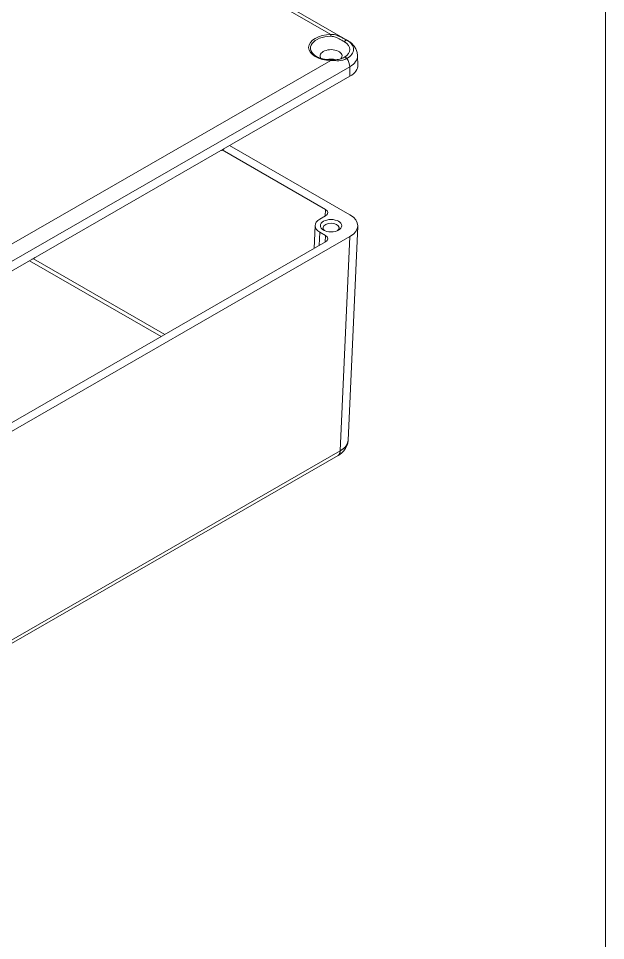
# Model space of a CAD drawing. Header units: millimetres. Extents: x 14 to 1104, y 14 to 850.
# Drawn here: x 977.7 to 1087.6, y 533.9 to 706.5 of the extents above; entities that cross this region are included whole.
import ezdxf

# ---------------------------------------------------------------- set-up
doc = ezdxf.new("R2010")
doc.units = ezdxf.units.MM
doc.header["$LTSCALE"] = 4
doc.layers.get('0').update_dxf_attribs({"lineweight": 25})
for name, color, linetype, lineweight in [('Sketch Geometry (ANSI)', 7, 'Continuous', 9), ('Visible (ANSI)', 7, 'Continuous', 9), ('Visible Narrow (ANSI)', 7, 'Continuous', 9)]:
    doc.layers.add(name, color=color, linetype=linetype, lineweight=lineweight)

# ---------------------------------------------------------------- blocks, each defined once
blk = doc.blocks.new('Borders Hammond Border')
at = {"layer": 'Sketch Geometry (ANSI)'}
blk.add_line((271.9, 7.5), (271.9, 208.4), dxfattribs=at)

msp = doc.modelspace()

# ---------------------------------------------------------------- linework, layer by layer
at = {"layer": 'Visible (ANSI)'}
for p, q in [((943.159, 757.731), (1039.326, 702.353)), ((1041.189, 699.516), (1041.245, 697.757)), ((889.875, 609.342), (1039.781, 695.668)), ((1035.186, 670.75), (1015.885, 681.864)), ((1017.262, 682.7), (1039.783, 669.731)), ((1034.124, 668.917), (1035.186, 669.529)), ((1033.05, 663.413), (1033.246, 667.741)), ((1035.186, 665.863), (1034.124, 666.475)), ((1039.428, 627.501), (1041.245, 667.621)), ((1039.783, 665.661), (889.874, 579.334)), ((966.596, 625.144), (1035.186, 664.642)), ((1037.551, 624.682), (889.458, 539.401))]:
    msp.add_line(p, q, dxfattribs=at)
for centre, major_axis, ratio, start_param, end_param in [((1036.246, 699.462), (2.05, 0), 0.5758617, 5.8336074, 9.8215261), ((1036.246, 697.704), (-2.05, 0), 0.5758617, 4.2526186, 5.1399928), ((1036.246, 697.704), (5, 0), 0.5758617, 5.4977871, 6.3016311), ((1034.124, 670.139), (-1.501, 0), 0.5754672, 2.3565371, 3.9266482), ((1036.244, 667.696), (5.003, 0), 0.5754672, 5.4981298, 7.0682409), ((1036.247, 667.696), (3.002, 0), 0.5754672, 2.3565371, 3.9266482), ((1036.246, 667.287), (1.5, 0), 0.5758617, 5.6581104, 10.0498529), ((1034.124, 665.253), (-1.501, 0), 0.5754672, 2.3565371, 3.9266482)]:
    msp.add_ellipse(centre, major_axis=major_axis, ratio=ratio, start_param=start_param, end_param=end_param, dxfattribs=at)
msp.add_ellipse((1036.246, 667.696), major_axis=(2, 0), ratio=0.5758617, dxfattribs=at)
for points, knots in [([(1039.326, 702.353), (1039.509, 702.247), (1039.687, 702.129), (1040.029, 701.86), (1040.193, 701.71), (1040.498, 701.371), (1040.639, 701.182), (1040.884, 700.764), (1040.988, 700.534), (1041.136, 700.042), (1041.18, 699.78), (1041.189, 699.516)], [3.14159265, 3.14159265, 3.14159265, 3.14159265, 3.29498312, 3.29498312, 3.44837359, 3.44837359, 3.60176406, 3.60176406, 3.75515453, 3.75515453, 3.908545, 3.908545, 3.908545, 3.908545]), ([(1036.206, 698.725), (1036.002, 698.726), (1035.799, 698.736), (1035.398, 698.775), (1035.201, 698.803), (1034.818, 698.877), (1034.632, 698.922), (1034.277, 699.028), (1034.109, 699.088), (1033.792, 699.222), (1033.645, 699.295), (1033.511, 699.373)], [5.50800439, 5.50800439, 5.50800439, 5.50800439, 5.66381108, 5.66381108, 5.81961777, 5.81961777, 5.97542447, 5.97542447, 6.13123116, 6.13123116, 6.28703785, 6.28703785, 6.28703785, 6.28703785]), ([(1038.74, 699.233), (1038.608, 699.157), (1038.47, 699.09), (1038.18, 698.974), (1038.029, 698.925), (1037.711, 698.844), (1037.544, 698.812), (1037.193, 698.763), (1037.008, 698.746), (1036.62, 698.726), (1036.416, 698.723), (1036.206, 698.725)], [0, 0, 0, 0, 0.06483655, 0.06483655, 0.12967309, 0.12967309, 0.19450964, 0.19450964, 0.25934619, 0.25934619, 0.32418274, 0.32418274, 0.32418274, 0.32418274]), ([(1038.749, 699.238), (1038.748, 699.238), (1038.748, 699.238), (1038.746, 699.237), (1038.746, 699.236), (1038.745, 699.236), (1038.744, 699.235), (1038.743, 699.235), (1038.742, 699.234), (1038.741, 699.234), (1038.74, 699.233), (1038.74, 699.233)], [4.7085364343, 4.7085364343, 4.7085364343, 4.7085364343, 4.7093069435, 4.7093069435, 4.7100774527, 4.7100774527, 4.7108479619, 4.7108479619, 4.7116184712, 4.7116184712, 4.7123889804, 4.7123889804, 4.7123889804, 4.7123889804]), ([(1015.632, 681.761), (1015.703, 681.783), (1015.772, 681.81), (1015.968, 681.902), (1016.09, 681.981), (1016.195, 682.085)], [7.56820795, 7.56820795, 7.56820795, 7.56820795, 7.75397932, 7.75397932, 8.11295387, 8.11295387, 8.11295387, 8.11295387]), ([(980.276, 661.401), (980.347, 661.423), (980.417, 661.45), (980.613, 661.543), (980.734, 661.621), (980.839, 661.726)], [7.56820795, 7.56820795, 7.56820795, 7.56820795, 7.75397932, 7.75397932, 8.11295387, 8.11295387, 8.11295387, 8.11295387]), ([(1039.427, 627.488), (1039.41, 627.138), (1039.329, 626.788), (1039.055, 626.13), (1038.854, 625.815), (1038.347, 625.236), (1038.027, 624.974), (1037.634, 624.731), (1037.593, 624.706), (1037.551, 624.682)], [0.00147616, 0.00147616, 0.00147616, 0.00147616, 0.11760274, 0.11760274, 0.23924698, 0.23924698, 0.37413235, 0.37413235, 0.3898896, 0.3898896, 0.3898896, 0.3898896])]:
    msp.add_open_spline(points, degree=3, knots=knots, dxfattribs=at)
at = {"layer": 'Visible Narrow (ANSI)'}
for p, q in [((944.286, 756.41), (1036.203, 703.478)), ((889.835, 611.125), (1039.742, 697.451)), ((1036.203, 698.633), (965.5, 657.918)), ((1039.781, 695.668), (1039.742, 697.451)), ((1035.129, 669.496), (1035.186, 670.75)), ((1034.124, 666.475), (1034.01, 663.965)), ((1035.129, 664.61), (1035.186, 665.863)), ((1037.966, 625.558), (1039.783, 665.661)), ((1004.454, 646.945), (979.814, 661.135)), ((980.551, 661.516), (1005.153, 647.348)), ((889.874, 540.277), (1037.966, 625.558))]:
    msp.add_line(p, q, dxfattribs=at)
for centre, major_axis, ratio, start_param, end_param in [((1036.246, 701.056), (-4.207, 0), 0.5758617, 4.7226062, 7.8437644), ((1036.246, 700.936), (-3.854, 0), 0.5758617, 4.7226062, 7.0647309), ((1036.203, 703.07), (0.003, -0.5), 0.0083529, 1.7425122, 2.5279103), ((1038.989, 701.959), (0.25, 0.433), 0.5780931, 0.1101259, 1.5688626), ((1036.246, 700.669), (3.526, 0), 0.5758617, 5.5016397, 7.0685835), ((1036.246, 700.699), (4.192, 0), 0.5758617, 5.4977871, 7.0685835), ((1038.328, 700.62), (0.998, 1.733), 0.5780931, 0, 0.1101259), ((1038.989, 698.8), (-0.25, 0.433), 0.5780931, 4.8263823, 6.2831853), ((1036.246, 699.464), (4.944, 0), 0.5758617, 5.4977871, 6.3016311), ((1036.203, 698.225), (0.003, 0.5), 0.0083529, 0, 0.6136823), ((1038.328, 698.222), (0.998, -1.733), 0.5780931, 0.8135118, 1.6847897), ((1036.552, 626.415), (0.998, -1.733), 0.5780931, 0, 0.7611519)]:
    msp.add_ellipse(centre, major_axis=major_axis, ratio=ratio, start_param=start_param, end_param=end_param, dxfattribs=at)
for points, knots in [([(1039.21, 702.406), (1039.085, 702.478), (1038.953, 702.552), (1038.594, 702.75), (1038.358, 702.876), (1037.912, 703.089), (1037.708, 703.179), (1037.349, 703.31), (1037.199, 703.358), (1036.881, 703.437), (1036.712, 703.468), (1036.428, 703.488), (1036.316, 703.488), (1036.203, 703.478)], [-0.32416722, -0.32416722, -0.32416722, -0.32416722, -0.27100601, -0.27100601, -0.1855789, -0.1855789, -0.11986574, -0.11986574, -0.07544857, -0.07544857, -0.02901868, -0.02901868, 0, 0, 0, 0]), ([(1036.207, 703.155), (1036.295, 703.156), (1036.384, 703.148), (1036.611, 703.113), (1036.748, 703.078), (1037.009, 702.994), (1037.133, 702.945), (1037.433, 702.817), (1037.605, 702.733), (1037.986, 702.534), (1038.191, 702.418), (1038.508, 702.238), (1038.625, 702.17), (1038.739, 702.104)], [0, 0, 0, 0, 0.02901868, 0.02901868, 0.07544857, 0.07544857, 0.11986574, 0.11986574, 0.1855789, 0.1855789, 0.27100601, 0.27100601, 0.32416722, 0.32416722, 0.32416722, 0.32416722]), ([(1036.203, 698.633), (1036.438, 698.613), (1036.666, 698.594), (1037.466, 698.551), (1037.973, 698.574), (1038.709, 698.752), (1038.971, 698.855), (1039.21, 698.992)], [-0.32418274, -0.32418274, -0.32418274, -0.32418274, -0.26382725, -0.26382725, -0.10147202, -0.10147202, 0, 0, 0, 0])]:
    msp.add_open_spline(points, degree=3, knots=knots, dxfattribs=at)
msp.add_rational_spline([(1037.966, 625.558), (1038.882, 626.075), (1039.394, 626.754), (1039.428, 627.501)], [1, 0.951019412878, 0.949355247511, 0.9950075039], degree=3, dxfattribs=at)

# ---------------------------------------------------------------- block references
at = {"xscale": 4, "yscale": 4, "zscale": 4}
msp.add_blockref('Borders Hammond Border', (0, 0), dxfattribs=at)

doc.saveas('drawing.dxf')
